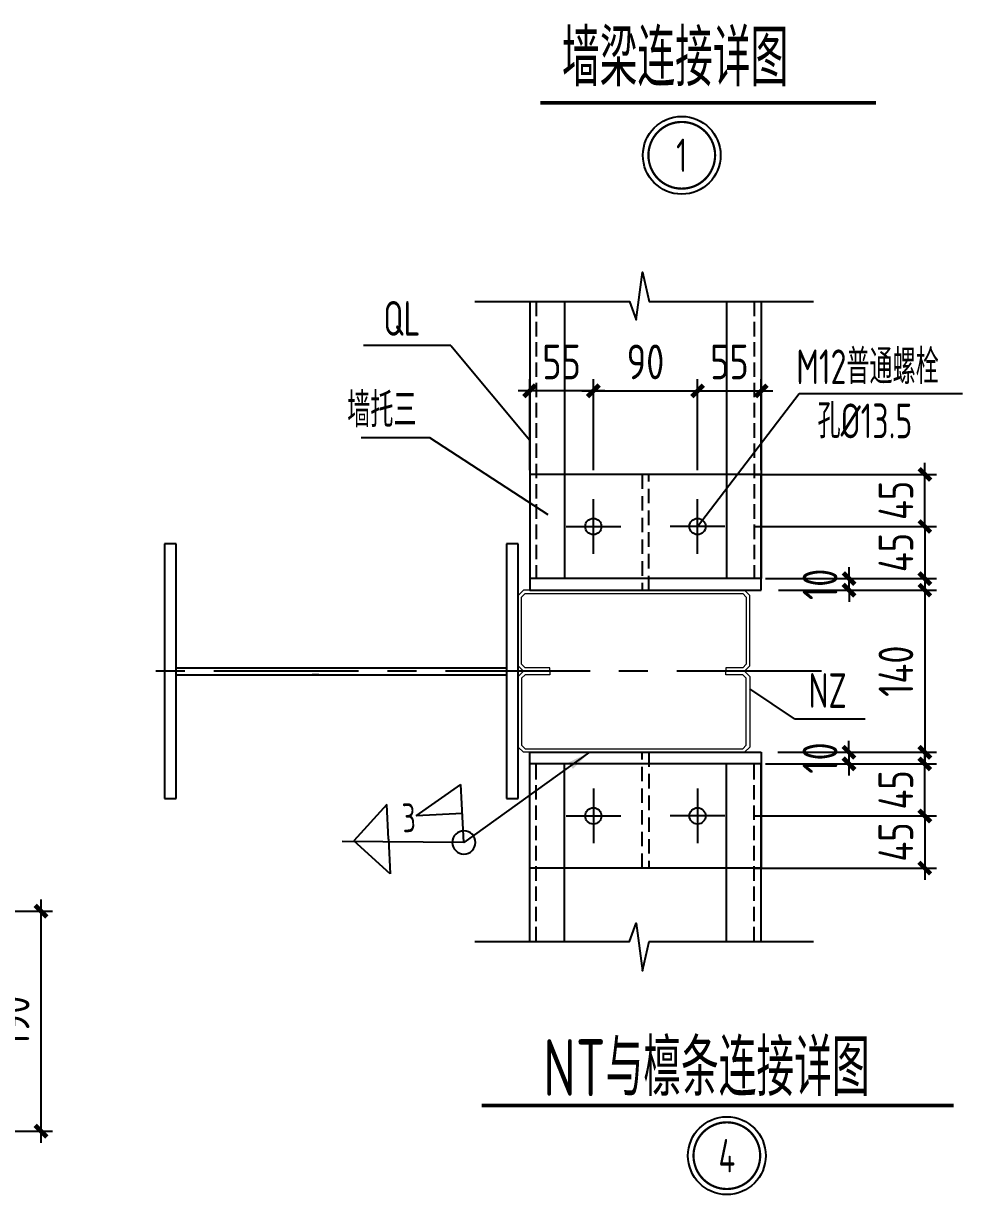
# Model space of a CAD drawing. Extents: x 180850 to 1399066, y 113487 to 334416.
# Drawn here: x 1126225 to 1142449, y 178935 to 199166 of the extents above; entities that cross this region are included whole.
import ezdxf
from ezdxf.enums import TextEntityAlignment as Align

# ---------------------------------------------------------------- set-up
doc = ezdxf.new("R2010")
doc.units = 0
doc.header["$LTSCALE"] = 1000
for name, pattern in [('CENTERX2', [4, 2.5, -0.5, 0.5, -0.5]), ('CONTINOUS', [0]), ('DASH', [0.35, 0.25, -0.1]), ('DASHED', [0.75, 0.5, -0.25])]:
    doc.linetypes.add(name, pattern=pattern)
for name, color, linetype in [('4', 4, 'CONTINOUS'), ('AXIS', 3, 'Continuous'), ('BEAM', 4, 'Continuous'), ('PUB_TEXT', 7, 'Continuous'), ('PZ', 202, 'Continuous'), ('STXT_HF', 7, 'Continuous'), ('STXT_HF_TEXT', 7, 'Continuous'), ('THIN', 7, 'Continuous'), ('板', 243, 'Continuous'), ('框线', 252, 'Continuous')]:
    doc.layers.add(name, color=color, linetype=linetype)
doc.layers.add('檩条', color=30, linetype='Continuous', lineweight=5)
doc.styles.get("Standard").update_dxf_attribs({"font": 'gbenor.shx', "bigfont": 'gbcbig.shx'})
doc.styles.add('TSSD_Dimension', font='Tssdeng.shx', dxfattribs={"width": 0.8, "bigfont": 'hztxt.shx'})
doc.styles.add('TSSD_Num', font='Tssdeng.shx', dxfattribs={"width": 0.7, "bigfont": 'hztxt.shx'})
doc.styles.add('标准字体', font='tssdeng.shx', dxfattribs={"width": 0.7, "bigfont": 'tssdchn.shx'})
doc.dimstyles.new('TSSD_20_200', dxfattribs={"dimtxt": 600, "dimasz": 200, "dimexe": 200, "dimexo": 500, "dimgap": 200, "dimtad": 1, "dimdec": 0, "dimlfac": 0.05, "dimzin": 0, "dimdsep": 46, "dimtxsty": 'TSSD_Dimension', "dimblk": 'ARCHTICK', "dimblk1": 'ARCHTICK', "dimblk2": 'ARCHTICK', "dimcen": 0, "dimdle": 200, "dimclrt": 7, "dimadec": 0, "dimazin": 0, "dimtfac": 1, "dimtdec": 0, "dimtix": 1, "dimtmove": 2, "dimatfit": 3, "dimfxl": 1, "dimtolj": 1, "dimtzin": 0, "dimarcsym": 0})
doc.dimstyles.new('TSSD_LEADER_STYLE_400.0', dxfattribs={"dimtxt": 1200, "dimasz": 400, "dimexe": 400, "dimexo": 1000, "dimgap": 0.09, "dimtad": 0, "dimtih": 1, "dimtoh": 1, "dimdec": 4, "dimzin": 0, "dimdsep": 46, "dimtxsty": 'Standard', "dimcen": 0.09, "dimdle": 400, "dimclrt": 7, "dimadec": 0, "dimazin": 0, "dimtfac": 1, "dimtdec": 4, "dimtofl": 0, "dimtmove": 0, "dimatfit": 3, "dimfxl": 1, "dimtolj": 1, "dimtzin": 0, "dimarcsym": 0})

# ---------------------------------------------------------------- blocks, each defined once
blk = doc.blocks.new('ts_idx2')
at = {"color": 0, "linetype": 'ByBlock', "lineweight": -2, "const_width": 0.0333}
blk.add_lwpolyline([(-0.5, 0, 1), (0.5, 0, 1)], format="xyb", close=True, dxfattribs=at)
at = {"color": 0, "linetype": 'ByBlock', "lineweight": -2}
blk.add_circle((0, 0), 0.583, dxfattribs=at)
at = {"color": 0, "linetype": 'ByBlock', "lineweight": -2, "style": 'TSSD_Num', "width": 0.7}
blk.add_attdef('A', text='', height=0.5, dxfattribs=at).set_placement((0, 0), align=Align.MIDDLE_CENTER)
blk = doc.blocks.new('_ArchTick')
at = {"color": 0, "linetype": 'ByBlock', "const_width": 0.4}
blk.add_lwpolyline([(-0.5, -0.5), (0.5, 0.5)], dxfattribs=at)
blk = doc.blocks.new('*D743')
at = {"layer": 'AXIS', "color": 0, "linetype": 'ByBlock', "lineweight": -2, "transparency": 16777216}
for p, q in [((1126528, 184031), (1126528, 179831)), ((1124404, 183831), (1126728, 183831)), ((1124404, 180031), (1126728, 180031))]:
    blk.add_line(p, q, dxfattribs=at)
at = {"layer": 'Defpoints', "color": 0, "linetype": 'ByBlock', "transparency": 16777216}
for p in [(1123904, 183831), (1123904, 180031), (1126528, 180031)]:
    blk.add_point(p, dxfattribs=at)
at = {"layer": 'AXIS', "color": 0, "linetype": 'ByBlock', "lineweight": -2, "transparency": 16777216, "xscale": 200, "yscale": 200, "zscale": 200}
for p, rotation in [((1126528, 183831), 90), ((1126528, 180031), 270)]:
    blk.add_blockref('_ArchTick', p, dxfattribs=dict(at, rotation=rotation))
at = {"layer": 'AXIS', "color": 7, "linetype": 'ByBlock', "transparency": 16777216, "insert": (1126028, 181931), "char_height": 600, "attachment_point": 5, "rotation": 90, "style": 'TSSD_Dimension'}
blk.add_mtext('\\A1;190', dxfattribs=at)
blk = doc.blocks.new('_WELD001')
at = {"linetype": 'ByBlock'}
h = blk.add_hatch(color=0, dxfattribs=at)
h.paths.add_polyline_path([(0.8, 0.5), (0, 1), (0, 0.5)], flags=16)
edge = h.paths.add_edge_path()
edge.add_line((0.8, 0.5), (0, 1))
edge.add_line((0, 0.5), (0.8, 0.5))
edge.add_line((0, 0), (0, 1))
at = {"color": 0, "linetype": 'ByBlock'}
for p, q in [((0, 0), (0, 1)), ((0.8, 0.5), (0, 1)), ((0, 0.5), (0.8, 0.5))]:
    blk.add_line(p, q, dxfattribs=at)
blk = doc.blocks.new('_WELD003')
at = {"color": 0, "linetype": 'ByBlock'}
blk.add_circle((0, 0), 0.5, dxfattribs=at)
blk = doc.blocks.new('_WELD004')
at = {"color": 0, "linetype": 'ByBlock'}
for p, q in [((0, 1), (1, 0)), ((0, 0), (0, 1))]:
    blk.add_line(p, q, dxfattribs=at)
blk = doc.blocks.new('*D813')
at = {"layer": 'AXIS', "color": 0, "linetype": 'ByBlock', "lineweight": -2, "transparency": 16777216}
for p, q in [((1134971, 191448), (1134971, 193019)), ((1136071, 191448), (1136071, 193019)), ((1136271, 192819), (1134771, 192819))]:
    blk.add_line(p, q, dxfattribs=at)
at = {"layer": 'Defpoints', "color": 0, "linetype": 'ByBlock', "transparency": 16777216}
for p in [(1134971, 192819), (1134971, 190948), (1136071, 190948)]:
    blk.add_point(p, dxfattribs=at)
at = {"layer": 'AXIS', "color": 0, "linetype": 'ByBlock', "lineweight": -2, "transparency": 16777216, "xscale": 200, "yscale": 200, "zscale": 200, "rotation": 180}
blk.add_blockref('_ArchTick', (1134971, 192819), dxfattribs=at)
at = {"layer": 'AXIS', "color": 0, "linetype": 'ByBlock', "lineweight": -2, "transparency": 16777216, "xscale": 200, "yscale": 200, "zscale": 200}
blk.add_blockref('_ArchTick', (1136071, 192819), dxfattribs=at)
at = {"layer": 'AXIS', "color": 7, "linetype": 'ByBlock', "transparency": 16777216, "insert": (1135521, 193319), "char_height": 600, "attachment_point": 5, "style": 'TSSD_Dimension'}
blk.add_mtext('\\A1;55', dxfattribs=at)
blk = doc.blocks.new('*D814')
at = {"layer": 'AXIS', "color": 0, "linetype": 'ByBlock', "lineweight": -2, "transparency": 16777216}
for p, q in [((1136071, 191448), (1136071, 193019)), ((1137871, 191448), (1137871, 193019)), ((1135871, 192819), (1138071, 192819))]:
    blk.add_line(p, q, dxfattribs=at)
at = {"layer": 'Defpoints', "color": 0, "linetype": 'ByBlock', "transparency": 16777216}
for p in [(1137871, 192819), (1136071, 190948), (1137871, 190948)]:
    blk.add_point(p, dxfattribs=at)
at = {"layer": 'AXIS', "color": 0, "linetype": 'ByBlock', "lineweight": -2, "transparency": 16777216, "xscale": 200, "yscale": 200, "zscale": 200, "rotation": 180}
blk.add_blockref('_ArchTick', (1136071, 192819), dxfattribs=at)
at = {"layer": 'AXIS', "color": 0, "linetype": 'ByBlock', "lineweight": -2, "transparency": 16777216, "xscale": 200, "yscale": 200, "zscale": 200}
blk.add_blockref('_ArchTick', (1137871, 192819), dxfattribs=at)
at = {"layer": 'AXIS', "color": 7, "linetype": 'ByBlock', "transparency": 16777216, "insert": (1136971, 193319), "char_height": 600, "attachment_point": 5, "style": 'TSSD_Dimension'}
blk.add_mtext('\\A1;90', dxfattribs=at)
blk = doc.blocks.new('*D815')
at = {"layer": 'AXIS', "color": 0, "linetype": 'ByBlock', "lineweight": -2, "transparency": 16777216}
for p, q in [((1137871, 191448), (1137871, 193019)), ((1138971, 191448), (1138971, 193019)), ((1137671, 192819), (1139171, 192819))]:
    blk.add_line(p, q, dxfattribs=at)
at = {"layer": 'Defpoints', "color": 0, "linetype": 'ByBlock', "transparency": 16777216}
for p in [(1138971, 192819), (1137871, 190948), (1138971, 190948)]:
    blk.add_point(p, dxfattribs=at)
at = {"layer": 'AXIS', "color": 0, "linetype": 'ByBlock', "lineweight": -2, "transparency": 16777216, "xscale": 200, "yscale": 200, "zscale": 200, "rotation": 180}
blk.add_blockref('_ArchTick', (1137871, 192819), dxfattribs=at)
at = {"layer": 'AXIS', "color": 0, "linetype": 'ByBlock', "lineweight": -2, "transparency": 16777216, "xscale": 200, "yscale": 200, "zscale": 200}
blk.add_blockref('_ArchTick', (1138971, 192819), dxfattribs=at)
at = {"layer": 'AXIS', "color": 7, "linetype": 'ByBlock', "transparency": 16777216, "insert": (1138421, 193319), "char_height": 600, "attachment_point": 5, "style": 'TSSD_Dimension'}
blk.add_mtext('\\A1;55', dxfattribs=at)
blk = doc.blocks.new('*D816')
at = {"layer": 'AXIS', "color": 0, "linetype": 'ByBlock', "lineweight": -2, "transparency": 16777216}
for p, q in [((1141797, 191376), (1141797, 191576)), ((1138843, 191376), (1141997, 191376)), ((1141797, 190476), (1141797, 191376)), ((1138843, 190476), (1141997, 190476)), ((1141797, 190476), (1141797, 190276))]:
    blk.add_line(p, q, dxfattribs=at)
at = {"layer": 'Defpoints', "color": 0, "linetype": 'ByBlock', "transparency": 16777216}
for p in [(1138343, 191376), (1141797, 191376), (1138343, 190476)]:
    blk.add_point(p, dxfattribs=at)
at = {"layer": 'AXIS', "color": 0, "linetype": 'ByBlock', "lineweight": -2, "transparency": 16777216, "xscale": 200, "yscale": 200, "zscale": 200}
for p, rotation in [((1141797, 191376), 270), ((1141797, 190476), 90)]:
    blk.add_blockref('_ArchTick', p, dxfattribs=dict(at, rotation=rotation))
at = {"layer": 'AXIS', "color": 7, "linetype": 'ByBlock', "transparency": 16777216, "insert": (1141297, 190926), "char_height": 600, "attachment_point": 5, "rotation": 90, "style": 'TSSD_Dimension'}
blk.add_mtext('\\A1;45', dxfattribs=at)
blk = doc.blocks.new('*D765')
at = {"layer": 'AXIS', "color": 0, "linetype": 'ByBlock', "lineweight": -2, "transparency": 16777216}
for p, q in [((1141797, 190476), (1141797, 190676)), ((1139043, 190476), (1141997, 190476)), ((1141797, 190476), (1141797, 189576)), ((1139043, 189576), (1141997, 189576)), ((1141797, 189576), (1141797, 189376))]:
    blk.add_line(p, q, dxfattribs=at)
at = {"layer": 'Defpoints', "color": 0, "linetype": 'ByBlock', "transparency": 16777216}
for p in [(1138543, 190476), (1138543, 189576), (1141797, 189576)]:
    blk.add_point(p, dxfattribs=at)
at = {"layer": 'AXIS', "color": 0, "linetype": 'ByBlock', "lineweight": -2, "transparency": 16777216, "xscale": 200, "yscale": 200, "zscale": 200}
for p, rotation in [((1141797, 190476), 270), ((1141797, 189576), 90)]:
    blk.add_blockref('_ArchTick', p, dxfattribs=dict(at, rotation=rotation))
at = {"layer": 'AXIS', "color": 7, "linetype": 'ByBlock', "transparency": 16777216, "insert": (1141297, 190026), "char_height": 600, "attachment_point": 5, "rotation": 90, "style": 'TSSD_Dimension'}
blk.add_mtext('\\A1;45', dxfattribs=at)
blk = doc.blocks.new('*D817')
at = {"layer": 'AXIS', "color": 0, "linetype": 'ByBlock', "lineweight": -2, "transparency": 16777216}
for p, q in [((1140487, 189576), (1140487, 189776)), ((1139471, 189576), (1140687, 189576)), ((1140487, 189376), (1140487, 189576)), ((1139271, 189376), (1140687, 189376)), ((1140487, 189376), (1140487, 189176))]:
    blk.add_line(p, q, dxfattribs=at)
at = {"layer": 'Defpoints', "color": 0, "linetype": 'ByBlock', "transparency": 16777216}
for p in [(1138971, 189576), (1140487, 189576), (1138771, 189376)]:
    blk.add_point(p, dxfattribs=at)
at = {"layer": 'AXIS', "color": 0, "linetype": 'ByBlock', "lineweight": -2, "transparency": 16777216, "xscale": 200, "yscale": 200, "zscale": 200}
for p, rotation in [((1140487, 189576), 270), ((1140487, 189376), 90)]:
    blk.add_blockref('_ArchTick', p, dxfattribs=dict(at, rotation=rotation))
at = {"layer": 'AXIS', "color": 7, "linetype": 'ByBlock', "transparency": 16777216, "insert": (1139987, 189476), "char_height": 600, "attachment_point": 5, "rotation": 90, "style": 'TSSD_Dimension'}
blk.add_mtext('\\A1;10', dxfattribs=at)
blk = doc.blocks.new('*D766')
at = {"layer": 'AXIS', "color": 0, "linetype": 'ByBlock', "lineweight": -2, "transparency": 16777216}
for p, q in [((1141797, 189576), (1141797, 186376)), ((1139271, 189376), (1141997, 189376)), ((1139256, 186576), (1141997, 186576))]:
    blk.add_line(p, q, dxfattribs=at)
at = {"layer": 'Defpoints', "color": 0, "linetype": 'ByBlock', "transparency": 16777216}
for p in [(1138771, 189376), (1138756, 186576), (1141797, 186576)]:
    blk.add_point(p, dxfattribs=at)
at = {"layer": 'AXIS', "color": 0, "linetype": 'ByBlock', "lineweight": -2, "transparency": 16777216, "xscale": 200, "yscale": 200, "zscale": 200}
for p, rotation in [((1141797, 189376), 90), ((1141797, 186576), 270)]:
    blk.add_blockref('_ArchTick', p, dxfattribs=dict(at, rotation=rotation))
at = {"layer": 'AXIS', "color": 7, "linetype": 'ByBlock', "transparency": 16777216, "insert": (1141297, 187976), "char_height": 600, "attachment_point": 5, "rotation": 90, "style": 'TSSD_Dimension'}
blk.add_mtext('\\A1;140', dxfattribs=at)
blk = doc.blocks.new('*D767')
at = {"layer": 'AXIS', "color": 0, "linetype": 'ByBlock', "lineweight": -2, "transparency": 16777216}
for p, q in [((1141796, 185475), (1141796, 185675)), ((1138842, 185476), (1141996, 185475)), ((1141796, 185475), (1141796, 184575)), ((1138842, 184576), (1141996, 184575)), ((1141796, 184575), (1141796, 184375))]:
    blk.add_line(p, q, dxfattribs=at)
at = {"layer": 'Defpoints', "color": 0, "linetype": 'ByBlock', "transparency": 16777216}
for p in [(1138342, 185477), (1138342, 184577), (1141796, 184575)]:
    blk.add_point(p, dxfattribs=at)
at = {"layer": 'AXIS', "color": 0, "linetype": 'ByBlock', "lineweight": -2, "transparency": 16777216, "xscale": 200, "yscale": 200, "zscale": 200}
for p, rotation in [((1141796, 185475), 269.9816566728969), ((1141796, 184575), 89.98165667289692)]:
    blk.add_blockref('_ArchTick', p, dxfattribs=dict(at, rotation=rotation))
at = {"layer": 'AXIS', "color": 7, "linetype": 'ByBlock', "transparency": 16777216, "insert": (1141296, 185026), "char_height": 600, "attachment_point": 5, "rotation": 89.9817, "style": 'TSSD_Dimension'}
blk.add_mtext('\\A1;45', dxfattribs=at)
blk = doc.blocks.new('*D768')
at = {"layer": 'AXIS', "color": 0, "linetype": 'ByBlock', "lineweight": -2, "transparency": 16777216}
for p, q in [((1141796, 186375), (1141797, 186575)), ((1139042, 186376), (1141996, 186375)), ((1141796, 185475), (1141796, 186375)), ((1139042, 185476), (1141996, 185475)), ((1141796, 185475), (1141796, 185275))]:
    blk.add_line(p, q, dxfattribs=at)
at = {"layer": 'Defpoints', "color": 0, "linetype": 'ByBlock', "transparency": 16777216}
for p in [(1138542, 186377), (1141796, 186375), (1138542, 185477)]:
    blk.add_point(p, dxfattribs=at)
at = {"layer": 'AXIS', "color": 0, "linetype": 'ByBlock', "lineweight": -2, "transparency": 16777216, "xscale": 200, "yscale": 200, "zscale": 200}
for p, rotation in [((1141796, 186375), 269.9816566728969), ((1141796, 185475), 89.9816566728969)]:
    blk.add_blockref('_ArchTick', p, dxfattribs=dict(at, rotation=rotation))
at = {"layer": 'AXIS', "color": 7, "linetype": 'ByBlock', "transparency": 16777216, "insert": (1141296, 185926), "char_height": 600, "attachment_point": 5, "rotation": 89.9817, "style": 'TSSD_Dimension'}
blk.add_mtext('\\A1;45', dxfattribs=at)
blk = doc.blocks.new('*D769')
at = {"layer": 'AXIS', "color": 0, "linetype": 'ByBlock', "lineweight": -2, "transparency": 16777216}
for p, q in [((1140486, 186576), (1140486, 186776)), ((1139270, 186576), (1140686, 186576)), ((1140486, 186576), (1140486, 186376)), ((1139470, 186376), (1140686, 186376)), ((1140486, 186376), (1140486, 186176))]:
    blk.add_line(p, q, dxfattribs=at)
at = {"layer": 'Defpoints', "color": 0, "linetype": 'ByBlock', "transparency": 16777216}
for p in [(1138770, 186576), (1138970, 186376), (1140486, 186376)]:
    blk.add_point(p, dxfattribs=at)
at = {"layer": 'AXIS', "color": 0, "linetype": 'ByBlock', "lineweight": -2, "transparency": 16777216, "xscale": 200, "yscale": 200, "zscale": 200}
for p, rotation in [((1140486, 186576), 269.9816566728969), ((1140486, 186376), 89.98165667289692)]:
    blk.add_blockref('_ArchTick', p, dxfattribs=dict(at, rotation=rotation))
at = {"layer": 'AXIS', "color": 7, "linetype": 'ByBlock', "transparency": 16777216, "insert": (1139986, 186476), "char_height": 600, "attachment_point": 5, "rotation": 89.9817, "style": 'TSSD_Dimension'}
blk.add_mtext('\\A1;10', dxfattribs=at)

msp = doc.modelspace()

# ---------------------------------------------------------------- linework, layer by layer
at = {"color": 8, "linetype": 'CENTERX2'}
msp.add_line((1140013.25, 187976.11), (1128222.64, 187976.28), dxfattribs=at)
at = {"color": 3, "const_width": 64.9, "elevation": 0}
msp.add_lwpolyline([(1135153.6, 197794.37), (1140953.6, 197794.37)], dxfattribs=at)
at = {"color": 3, "const_width": 64.9}
msp.add_lwpolyline([(1134138.71, 180474.8), (1142293.62, 180474.8)], dxfattribs=at)
at = {"layer": '4', "color": 8, "linetype": 'DASH'}
for p, q in [((1135084.52, 194359.75), (1135084.57, 189576.18)), ((1138850.69, 194359.75), (1138850.69, 189576.18)), ((1135084.41, 183307.83), (1135084.53, 186376.28)), ((1138850.58, 183307.74), (1138850.65, 186376.19))]:
    msp.add_line(p, q, dxfattribs=at)
at = {"layer": 'AXIS', "color": 2, "linetype": 'ByBlock'}
for p, q in [((1134970.69, 194359.75), (1134970.69, 189576.18)), ((1135570.69, 194359.75), (1135570.69, 189576.18)), ((1138370.69, 194359.75), (1138370.69, 189576.18)), ((1138970.69, 194359.75), (1138970.69, 189576.18)), ((1138970.69, 189576.18), (1134970.69, 189576.18)), ((1134970.58, 183307.83), (1134970.65, 186376.28)), ((1138970.65, 186376.18), (1134970.65, 186376.28)), ((1135570.58, 183307.82), (1135570.65, 186376.27)), ((1138370.58, 183307.75), (1138370.65, 186376.2)), ((1138970.58, 183307.74), (1138970.65, 186376.18))]:
    msp.add_line(p, q, dxfattribs=at)
at = {"layer": 'AXIS', "linetype": 'ByBlock'}
for p, q in [((1133609.31, 193604.18), (1132101.96, 193604.18)), ((1133609.31, 193604.18), (1134970.69, 191966.18)), ((1137870.69, 190476.18), (1139626.69, 192771.18)), ((1139626.69, 192771.18), (1142448.61, 192771.18)), ((1133247.23, 192007.1), (1132059.56, 192007.1)), ((1135289.15, 190677.63), (1133247.23, 192007.1)), ((1139546.01, 187155.51), (1138770.68, 187669.33)), ((1139546.01, 187155.51), (1140766.33, 187155.51))]:
    msp.add_line(p, q, dxfattribs=at)
at = {"layer": 'AXIS', "color": 2, "linetype": 'ByBlock'}
for points in [[(1134020.69, 194359.75), (1136694.78, 194359.75), (1136809.43, 194044.75), (1136920.51, 194867.9), (1137032.28, 194359.75), (1139870.69, 194359.75)], [(1134020.58, 183307.86), (1136694.67, 183307.8), (1136809.33, 183622.79), (1136920.4, 182799.64), (1137032.17, 183307.79), (1139870.58, 183307.72)]]:
    msp.add_lwpolyline(points, dxfattribs=at)
at = {"layer": 'BEAM', "linetype": 'ByBlock'}
for p, q in [((1128862.06, 190176.18), (1128662.06, 190176.18)), ((1128662.06, 190176.18), (1128662.06, 185776.18)), ((1128862.06, 185776.18), (1128862.06, 190176.18)), ((1134770.69, 190176.18), (1134570.69, 190176.18)), ((1134570.69, 190176.18), (1134570.69, 185776.18)), ((1134770.69, 185776.18), (1134770.69, 190176.18)), ((1128862.06, 188036.18), (1134570.69, 188036.18)), ((1128862.06, 187916.18), (1134570.69, 187916.18)), ((1131330.69, 187916.18), (1131210.69, 187916.18)), ((1128662.06, 185776.18), (1128862.06, 185776.18)), ((1134570.69, 185776.18), (1134770.69, 185776.18))]:
    msp.add_line(p, q, dxfattribs=at)
at = {"layer": 'PZ'}
for points in [[(1138970.61, 189376.16), (1138970.72, 191376.16), (1134970.73, 191376.19), (1134970.62, 189376.19)], [(1138970.58, 186576.08), (1138970.64, 184576.08), (1134970.64, 184576.15), (1134970.59, 186576.15)]]:
    msp.add_lwpolyline(points, close=True, dxfattribs=at)
for centre in [(1136070.69, 190476.18), (1137870.69, 190476.18), (1136070.63, 185476.26), (1137870.63, 185476.21)]:
    msp.add_circle(centre, 140, dxfattribs=at)
at = {"layer": 'STXT_HF'}
msp.add_line((1133833.71, 185018.18), (1131733.08, 185036.28), dxfattribs=at)
at = {"layer": '板', "linetype": 'DASHED', "ltscale": 0.5}
for p, q in [((1137030.69, 191376.18), (1136910.69, 191376.18)), ((1136910.69, 191376.18), (1136910.69, 189376.18)), ((1137030.69, 189376.18), (1137030.69, 191376.18)), ((1136910.61, 184576.24), (1136910.66, 186576.24)), ((1137030.66, 186576.23), (1137030.61, 184576.23)), ((1137030.61, 184576.23), (1136910.61, 184576.24))]:
    msp.add_line(p, q, dxfattribs=at)
at = {"layer": '框线'}
for p, q in [((1136070.69, 190004.04), (1136070.69, 190948.31)), ((1137870.69, 190004.04), (1137870.69, 190948.31)), ((1135598.55, 190476.18), (1136542.82, 190476.18)), ((1138342.82, 190476.18), (1137398.55, 190476.18)), ((1136070.64, 185948.39), (1136070.62, 185004.12)), ((1137870.64, 185948.34), (1137870.62, 185004.07)), ((1135598.5, 185476.27), (1136542.77, 185476.25)), ((1138342.77, 185476.2), (1137398.5, 185476.22))]:
    msp.add_line(p, q, dxfattribs=at)
at = {"layer": '檩条'}
for points in [[(1138359.21, 188036.18), (1138359.21, 187976.18), (1138680.68, 187976.18), (1138770.68, 188066.18), (1138770.68, 189286.18), (1138680.68, 189376.18), (1134860.69, 189376.18), (1134770.69, 189286.18), (1134770.69, 188066.18), (1134860.69, 187976.18), (1135317.05, 187976.18), (1135317.05, 188036.18), (1134890.69, 188036.18), (1134830.69, 188096.18), (1134830.69, 189256.18), (1134890.69, 189316.18), (1138650.68, 189316.18), (1138710.68, 189256.18), (1138710.68, 188096.18), (1138650.68, 188036.18), (1138359.21, 188036.18)], [(1138359.21, 187916.18), (1138359.21, 187976.18), (1138680.68, 187976.18), (1138770.68, 187886.18), (1138770.68, 186666.18), (1138680.68, 186576.18), (1134860.69, 186576.18), (1134770.69, 186666.18), (1134770.69, 187886.18), (1134860.69, 187976.18), (1135317.05, 187976.18), (1135317.05, 187916.18), (1134890.69, 187916.18), (1134830.69, 187856.18), (1134830.69, 186696.18), (1134890.69, 186636.18), (1138650.68, 186636.18), (1138710.68, 186696.18), (1138710.68, 187856.18), (1138650.68, 187916.18), (1138359.21, 187916.18)]]:
    msp.add_lwpolyline(points, close=True, dxfattribs=at)

# ---------------------------------------------------------------- block references
ref = msp.add_blockref('ts_idx2', (1137597.41, 196888.15), dxfattribs=dict(xscale=1152, yscale=1152, zscale=1152))
ref.add_attrib('1', '1', dxfattribs={"layer": 'THIN', "height": 576, "style": 'TSSD_Num', "width": 0.7}).set_placement((1137597.41, 196888.15), align=Align.MIDDLE_CENTER)
ref = msp.add_blockref('ts_idx2', (1138376.4, 179607.25), dxfattribs=dict(xscale=1152, yscale=1152, zscale=1152))
ref.add_attrib('1', '4', dxfattribs={"layer": 'THIN', "height": 576, "style": 'TSSD_Num', "width": 0.7}).set_placement((1138376.4, 179607.25), align=Align.MIDDLE_CENTER)
at = {"layer": 'STXT_HF'}
for name, p, xscale, yscale, zscale, rotation in [('_WELD001', (1133833.71, 185018.18), -999.9999999999935, 999.9999999999983, 999.9999999999983, 2.875709310698307), ('_WELD004', (1132532.08, 185076.42), -600.0000000000002, 600.0000000000002, 600.0000000000002, 2.875709310698307), ('_WELD003', (1133833.71, 185018.18), -399.9999999999957, 399.999999999998, 399.999999999998, 2.875709310698307), ('_WELD004', (1132532.08, 185076.42), 600.0000000000002, 600.0000000000002, 600.0000000000002, 182.8757093106982)]:
    msp.add_blockref(name, p, dxfattribs=dict(at, xscale=xscale, yscale=yscale, zscale=zscale, rotation=rotation))

# ---------------------------------------------------------------- texts
at = {"layer": 'PUB_TEXT', "style": '标准字体', "width": 0.7}
for s, height, p in [('墙梁连接详图', 980, (1135527.94, 198080.74)), ('QL', 600, (1132442.48, 193771.23)), ('M12普通螺栓', 600, (1139576.57, 192935.18)), ('墙托三', 600, (1131818.58, 192189.1)), ('孔%%c13.5', 600, (1139942.74, 192000.18)), ('NZ', 600, (1139787.76, 187342.09)), ('NT与檩条连接详图', 980, (1135203.82, 180637.27))]:
    msp.add_text(s, height=height, dxfattribs=at).set_placement(p)
at = {"layer": 'STXT_HF_TEXT', "style": '标准字体', "width": 0.7}
msp.add_text('3', height=500, rotation=2.875709, dxfattribs=at).set_placement((1132778.67, 185188.93))

# ---------------------------------------------------------------- dimensions: what is measured, and where the dimension line sits
at = {"layer": 'AXIS', "linetype": 'ByBlock'}
for base, p1, p2, angle, picture, middle in [((1134970.69, 192819.09), (1136070.69, 190948.31), (1134970.69, 190948.31), 180, '*D813', (1135520.69, 193319.09)), ((1137870.69, 192819.09), (1136070.69, 190948.31), (1137870.69, 190948.31), 180, '*D814', (1136970.69, 193319.09)), ((1138970.69, 192819.09), (1137870.69, 190948.31), (1138970.69, 190948.31), 180, '*D815', (1138420.69, 193319.09)), ((1141796.98, 191376.18), (1138342.82, 190476.18), (1138342.82, 191376.18), 90, '*D816', (1141296.98, 190926.18)), ((1141796.98, 189576.18), (1138542.82, 190476.18), (1138542.82, 189576.18), 90, '*D765', (1141296.98, 190026.18)), ((1140486.79, 189576.18), (1138770.69, 189376.18), (1138970.69, 189576.18), 90, '*D817', (1139986.79, 189476.18)), ((1141796.98, 186576.19), (1138770.69, 189376.18), (1138755.55, 186576.19), 90, '*D766', (1141296.98, 187976.18)), ((1140486.28, 186375.9), (1138770.24, 186576.45), (1138970.18, 186376.39), 269.981657, '*D769', (1139986.31, 186476.06)), ((1141796.47, 186375.48), (1138542.02, 185476.52), (1138542.31, 186376.52), 269.981657, '*D768', (1141296.32, 185925.64)), ((1141795.89, 184575.48), (1138342.02, 185476.59), (1138341.74, 184576.59), 269.981657, '*D767', (1141296.03, 185025.64)), ((1126528.16, 180030.88), (1123903.91, 183830.88), (1123903.91, 180030.88), 90, '*D743', (1126028.16, 181930.88))]:
    dim = msp.add_linear_dim(base=base, p1=p1, p2=p2, angle=angle, dimstyle='TSSD_20_200', dxfattribs=at)
    dim.commit()
    dim.dimension.update_dxf_attribs({"geometry": picture, "text_midpoint": middle})

# ---------------------------------------------------------------- leaders
at = {"layer": 'STXT_HF'}
msp.add_leader([(1136002.71, 186576.18), (1133833.71, 185018.18)], dimstyle='TSSD_LEADER_STYLE_400.0', dxfattribs=at)

doc.saveas('drawing.dxf')
